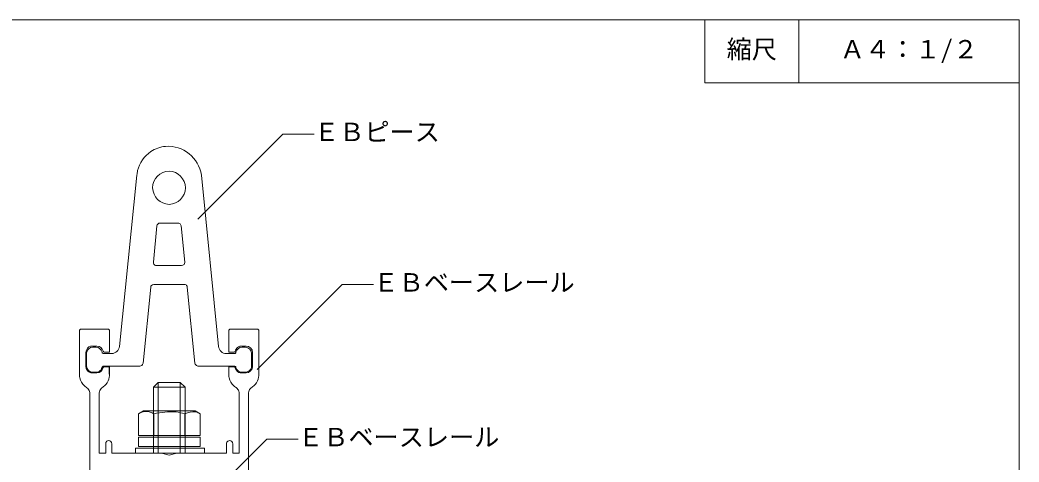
# Model space of a CAD drawing. Units: millimetres, scale not verified. Extents: x -270 to 270, y -189 to 184.
# Drawn here: x -47.8 to 270, y 43.3 to 184 of the extents above; entities that cross this region are included whole.
import ezdxf
from ezdxf.enums import TextEntityAlignment as Align

# ---------------------------------------------------------------- set-up
doc = ezdxf.new("R2010")
doc.units = ezdxf.units.MM
doc.header["$LTSCALE"] = 2
for name, color, linetype, lineweight in [('1-7_設備', 7, 'Continuous', 9), ('1-D_設備2', 5, 'Continuous', 9), ('E-1', 7, 'Continuous', 9), ('F-0', 7, 'Continuous', 9)]:
    doc.layers.add(name, color=color, linetype=linetype, lineweight=lineweight)
doc.layers.add('E-0', color=7, linetype='Continuous')
doc.styles.add('ＭＳ ゴシック', font='')
doc.styles.get('ＭＳ ゴシック').set_extended_font_data('MS Gothic')

msp = doc.modelspace()

# ---------------------------------------------------------------- linework, layer by layer
at = {"layer": '1-7_設備'}
for p, q in [((4.682, 67.125), (-5.318, 67.125)), ((-5.318, 67.125), (-5.318, 46.125)), ((-3.818, 46.125), (-3.818, 68.625)), ((3.182, 46.125), (3.182, 68.625)), ((4.682, 46.125), (4.682, 67.125)), ((7.931, 59.575), (-8.573, 59.575)), ((-5.227, 51.775), (-5.227, 58.665)), ((4.59, 51.775), (4.59, 58.665)), ((9.496, 58.665), (7.931, 59.575)), ((9.496, 51.775), (9.496, 58.665)), ((-10.133, 51.775), (9.496, 51.775)), ((-10.121, 51.275), (-10.121, 48.275)), ((-10.121, 51.275), (9.484, 51.275)), ((-5.318, 51.775), (-5.318, 51.275)), ((-3.818, 51.775), (-3.818, 51.275)), ((3.182, 51.775), (3.182, 51.275)), ((4.682, 51.275), (4.682, 51.775)), ((9.484, 51.275), (9.484, 48.275)), ((-10.121, 48.275), (9.484, 48.275)), ((-5.318, 48.275), (-5.318, 47.775)), ((-3.818, 48.275), (-3.818, 47.775)), ((3.182, 48.275), (3.182, 47.775)), ((4.682, 47.775), (4.682, 48.275))]:
    msp.add_line(p, q, dxfattribs=at)
for points in [[(4.682, 67.125), (3.182, 68.625), (-3.818, 68.625), (-5.318, 67.125)], [(-8.573, 59.575), (-10.133, 58.665), (-10.133, 51.775)]]:
    msp.add_lwpolyline(points, dxfattribs=at)
msp.add_lwpolyline([(10.932, 46.125), (-11.068, 46.125), (-11.068, 47.775), (10.932, 47.775)], close=True, dxfattribs=at)
for centre, radius, start, end in [((-7.649, 54.949), 4.48, 90.39221, 115.10056), ((-7.697, 55.051), 4.378, 55.6547, 89.77776), ((0.513, 33.932), 25.391, 87.04853, 103.06522), ((-0.686, 41.692), 17.774, 72.73151, 81.89395), ((7.377, 53.202), 6.133, 82.90439, 117.02745), ((6.704, 54.257), 5.23, 64.96226, 74.1247)]:
    msp.add_arc(centre, radius, start, end, dxfattribs=at)
at = {"layer": '1-D_設備2', "color": 6}
for p, q in [((-10.626, 134.63), (-16.206, 80.11)), ((9.874, 134.63), (15.374, 80.11)), ((-4.266, 118.47), (-5.366, 106.95)), ((-3.266, 119.39), (2.414, 119.39)), ((3.434, 118.47), (4.614, 106.95)), ((-4.526, 105.85), (-4.446, 105.85)), ((3.594, 105.85), (-4.446, 105.85)), ((4.614, 106.87), (4.614, 106.95)), ((-6.226, 98.99), (-8.666, 74.77)), ((-5.206, 99.83), (4.454, 99.83)), ((5.374, 98.99), (7.834, 74.77)), ((-23.666, 79.85), (-24.686, 79.85)), ((22.814, 79.85), (23.834, 79.85)), ((-26.626, 77.83), (-26.626, 73.85)), ((-18.666, 77.83), (-21.206, 77.83)), ((17.834, 77.83), (20.374, 77.83)), ((25.874, 77.83), (25.874, 73.85)), ((-9.686, 73.85), (-21.206, 73.85)), ((-19.426, 73.85), (-20.946, 73.85)), ((-19.426, 73.85), (-19.426, 71.31)), ((8.854, 73.85), (20.374, 73.85)), ((18.594, 73.85), (18.594, 71.31)), ((18.594, 73.85), (20.194, 73.85)), ((-23.406, 71.89), (-24.926, 71.89)), ((-23.666, 71.89), (-24.686, 71.89)), ((22.574, 71.89), (24.094, 71.89)), ((22.814, 71.89), (23.834, 71.89))]:
    msp.add_line(p, q, dxfattribs=at)
at = {"layer": '1-D_設備2'}
for p, q in [((-28.558, 85.585), (-28.858, 85.285)), ((-28.858, 85.285), (-28.858, 71.105)), ((-19.678, 85.585), (-28.558, 85.585)), ((-19.378, 85.285), (-19.678, 85.585)), ((-19.378, 85.285), (-19.378, 78.285)), ((18.942, 85.586), (18.642, 85.286)), ((18.642, 85.286), (18.642, 80.825)), ((27.822, 85.586), (18.942, 85.586)), ((28.122, 85.286), (27.822, 85.586)), ((28.122, 85.286), (28.122, 71.105)), ((-23.358, 80.245), (-24.878, 80.245)), ((22.622, 80.245), (24.142, 80.245)), ((-26.818, 78.205), (-26.818, 73.725)), ((-19.378, 78.285), (-20.898, 78.285)), ((26.182, 78.205), (26.182, 73.725)), ((-19.378, 73.645), (-20.898, 73.645)), ((-19.378, 73.645), (-19.378, 71.105)), ((18.642, 73.645), (18.642, 71.105)), ((18.642, 73.645), (20.242, 73.645)), ((-23.358, 71.685), (-24.878, 71.685)), ((-23.598, 71.685), (-24.618, 71.685)), ((22.622, 71.685), (24.142, 71.685)), ((22.882, 71.685), (23.882, 71.685)), ((-25.638, 38.085), (-25.638, 65.085)), ((-22.598, 65.085), (-22.598, 46.125)), ((21.942, 65.085), (21.942, 46.125)), ((24.902, 38.085), (24.902, 65.085)), ((-20.558, 46.125), (-20.558, 49.165)), ((-18.618, 46.125), (-18.618, 49.165)), ((17.882, 46.125), (17.882, 49.165)), ((19.902, 46.125), (19.902, 49.165)), ((-20.558, 46.125), (-22.598, 46.125)), ((-18.618, 46.125), (-2.778, 46.125)), ((-0.318, 45.525), (-2.778, 46.125)), ((-0.318, 45.525), (2.042, 46.125)), ((17.882, 46.125), (2.042, 46.125)), ((19.902, 46.125), (21.942, 46.125))]:
    msp.add_line(p, q, dxfattribs=at)
msp.add_lwpolyline([(18.642, 80.825), (18.642, 78.285), (20.242, 78.285)], dxfattribs=at)
at = {"layer": '1-D_設備2', "color": 6}
for centre, radius, start, end in [((-0.786, 134.316), 9.48, 94.23832, 124.77011), ((-0.718, 133.096), 10.702, 8.24428, 94.11696), ((-0.296, 133.498), 10.432, 124.41676, 165.83493), ((-1.464, 133.966), 9.186, 166.88586, 175.85334), ((-0.184, 130.47), 5.444, 92.13325, 178.94978), ((-0.666, 130.374), 5.542, 2.02442, 87.11075), ((-0.19, 130.766), 5.44, 182.07311, 267.92692), ((-0.586, 130.792), 5.466, 272.10602, 357.67572), ((-3.126, 118.282), 1.156, 139.36738, 170.63204), ((-3.256, 118.426), 0.964, 90.63729, 140.87188), ((2.384, 118.288), 1.102, 34.63412, 88.48875), ((2.65, 118.464), 0.784, 0.41613, 35.07668), ((-4.536, 106.798), 0.844, 169.57037, 213.44889), ((-4.328, 106.912), 1.082, 212.46407, 259.44768), ((3.598, 106.916), 1.066, 269.76752, 317.5529), ((3.606, 106.838), 1.01, 320.61233, 1.86952), ((-5.464, 98.97), 0.764, 136.88226, 178.52178), ((-5.198, 98.662), 1.168, 90.36129, 134.73498), ((4.458, 98.782), 1.048, 74.00646, 90.16773), ((4.53, 98.974), 0.844, 1.11133, 75.19832), ((-24.636, 77.864), 1.986, 91.44365, 167.88776), ((-23.706, 77.802), 2.05, 12.65415, 88.89449), ((-18.752, 80.39), 2.56, 271.90675, 353.74377), ((17.888, 80.354), 2.526, 185.56038, 268.78914), ((22.87, 77.806), 2.046, 91.58644, 167.44121), ((23.772, 77.748), 2.104, 2.25231, 88.31217), ((-24.504, 77.832), 2.122, 167.76416, 180.03879), ((-21.002, 78.452), 0.732, 196.07403, 220.34889), ((-21.22, 78.292), 0.462, 222.65367, 271.8002), ((20.37, 78.39), 0.56, 270.40293, 322.13145), ((20.506, 78.25), 0.368, 326.37859, 0.04056), ((-24.856, 73.92), 2.032, 181.97373, 268.02629), ((-24.598, 73.916), 2.028, 181.88418, 267.52821), ((-23.704, 73.898), 2.056, 302.22477, 346.29206), ((-23.436, 73.868), 2.022, 302.22715, 346.89867), ((-20.906, 73.176), 0.834, 148.05727, 163.75416), ((-21.206, 73.376), 0.474, 90.00733, 149.39588), ((-20.544, 73.07), 0.982, 146.15968, 159.79773), ((-20.944, 73.362), 0.488, 90.128, 148.44364), ((-9.692, 74.796), 0.946, 270.39906, 311.21139), ((-9.852, 75.006), 1.208, 310.33199, 348.76193), ((8.954, 74.964), 1.138, 189.84439, 251.01063), ((8.854, 74.804), 0.954, 253.62775, 270.00871), ((20.154, 73.392), 0.46, 2.22589, 85.10966), ((20.368, 73.302), 0.548, 47.34231, 89.38354), ((20.476, 73.406), 0.398, 0.49492, 48.41728), ((22.672, 73.768), 1.834, 191.2532, 227.44849), ((23.79, 74.008), 2.118, 271.1865, 343.36482), ((23.988, 73.848), 1.886, 346.30469, 0.05376), ((-23.53, 73.582), 1.698, 265.42361, 302.93409), ((-23.272, 73.554), 1.67, 265.39183, 303.22352), ((22.792, 73.834), 1.964, 226.16748, 258.78233), ((22.452, 73.424), 1.538, 254.05078, 274.54962), ((22.68, 73.47), 1.586, 260.20781, 274.85131)]:
    msp.add_arc(centre, radius, start, end, dxfattribs=at)
at = {"layer": '1-D_設備2'}
for centre, radius, start, end in [((-24.852, 78.305), 1.94, 90.79078, 153.68455), ((-23.412, 78.185), 2.062, 12.34662, 88.50383), ((22.748, 78.119), 2.144, 118.68752, 156.8059), ((22.636, 78.397), 1.848, 90.45029, 119.77133), ((24.06, 78.123), 2.124, 2.23038, 87.76961), ((-24.692, 78.207), 2.126, 153.19572, 180.05472), ((-20.808, 78.913), 0.656, 206.05851, 242.78653), ((-20.902, 78.787), 0.502, 245.70361, 270.42275), ((20.234, 78.671), 0.386, 271.20204, 288.14752), ((20.174, 78.861), 0.584, 287.97656, 323.85964), ((20.466, 78.635), 0.216, 326.28224, 357.24155), ((22.378, 78.333), 1.722, 158.51511, 170.26737), ((-24.686, 73.747), 2.132, 180.60726, 239.98716), ((-23.412, 73.747), 2.062, 271.52614, 347.62342), ((-20.726, 72.969), 0.752, 144.02411, 153.47086), ((-20.894, 73.117), 0.528, 90.36959, 146.14166), ((20.192, 73.083), 0.564, 41.7046, 84.8954), ((20.37, 73.243), 0.326, 25.14269, 41.57487), ((20.494, 73.301), 0.188, 1.27061, 25.1154), ((22.478, 73.621), 1.824, 189.9857, 225.69494), ((24.06, 73.807), 2.124, 272.23039, 357.76962), ((-25.256, 70.921), 3.606, 177.06238, 193.31244), ((-23.89, 71.199), 5, 192.82269, 226.86466), ((-24.88, 73.551), 1.866, 242.10027, 270.06031), ((-24.62, 73.571), 1.886, 256.3047, 270.05377), ((-24.412, 71.219), 5.066, 320.66278, 350.41593), ((-23.032, 70.931), 3.658, 351.24263, 2.71353), ((22.244, 70.921), 3.606, 177.06238, 193.31244), ((23.61, 71.199), 5, 192.82269, 226.86466), ((22.724, 73.823), 2.14, 224.74841, 267.25057), ((23.088, 71.219), 5.066, 320.66278, 350.41593), ((24.468, 70.931), 3.658, 351.24263, 2.71353), ((-24.866, 70.233), 3.628, 227.66456, 238.9334), ((-27.442, 65.729), 1.562, 53.25558, 63.22783), ((-27.992, 65.127), 2.376, 15.7187, 51.32488), ((-20.692, 65.591), 1.732, 117.75274, 140.29297), ((-23.422, 70.329), 3.738, 300.98591, 321.58831), ((22.634, 70.233), 3.628, 227.66456, 238.9334), ((20.014, 65.657), 1.646, 50.29267, 62.99505), ((19.306, 64.943), 2.65, 19.89966, 48.39818), ((26.778, 65.603), 1.71, 117.01722, 140.1039), ((24.078, 70.329), 3.738, 300.98591, 321.58831), ((-27.416, 65.259), 1.786, 354.41754, 16.64243), ((-21.028, 65.245), 1.578, 176.56218, 185.82932), ((-20.186, 65.111), 2.428, 139.21156, 174.61615), ((19.766, 65.067), 2.176, 0.44782, 20.91791), ((26.532, 65.251), 1.638, 176.233, 185.80981), ((27.266, 65.143), 2.378, 139.13, 174.79262), ((-19.468, 49.145), 1.09, 132.69847, 178.97371), ((-19.612, 49.321), 0.864, 90.46087, 133.65247), ((-19.68, 49.125), 1.062, 2.18947, 86.67599), ((18.988, 49.093), 1.108, 129.64536, 176.25701), ((18.914, 49.227), 0.958, 90.70354, 131.36523), ((18.84, 49.125), 1.062, 2.18947, 86.67599)]:
    msp.add_arc(centre, radius, start, end, dxfattribs=at)
at = {"layer": 'E-1'}
for p, q in [((27.583, 72.737), (54.637, 99.792)), ((54.637, 99.792), (64.637, 99.792)), ((3.616, 23.505), (30.671, 50.559)), ((30.671, 50.559), (40.671, 50.559))]:
    msp.add_line(p, q, dxfattribs=at)
msp.add_lwpolyline([(8.707, 120.632), (35.761, 147.686), (45.761, 147.686)], dxfattribs=at)
at = {"layer": 'F-0'}
msp.add_line((200, 184), (200, 164), dxfattribs=at)
for points in [[(-270, 184), (270, 184), (270, -176), (-270, -176)], [(170, 184), (170, 164), (270, 164)]]:
    msp.add_lwpolyline(points, dxfattribs=at)

# ---------------------------------------------------------------- texts
at = {"layer": 'E-0', "style": 'ＭＳ ゴシック'}
for s, p in [('縮尺', (177, 170)), ('Ａ４：１/２', (213, 170))]:
    msp.add_text(s, height=5.865, dxfattribs=at).set_placement(p, align=Align.BOTTOM_LEFT)
at = {"layer": 'E-1', "style": 'ＭＳ ゴシック'}
for s, p in [('ＥＢピース', (45.761, 143.686)), ('ＥＢベースレール', (64.637, 95.792)), ('ＥＢベースレール', (40.671, 46.559))]:
    msp.add_text(s, height=5.865, dxfattribs=at).set_placement(p, align=Align.BOTTOM_LEFT)

doc.saveas('drawing.dxf')
